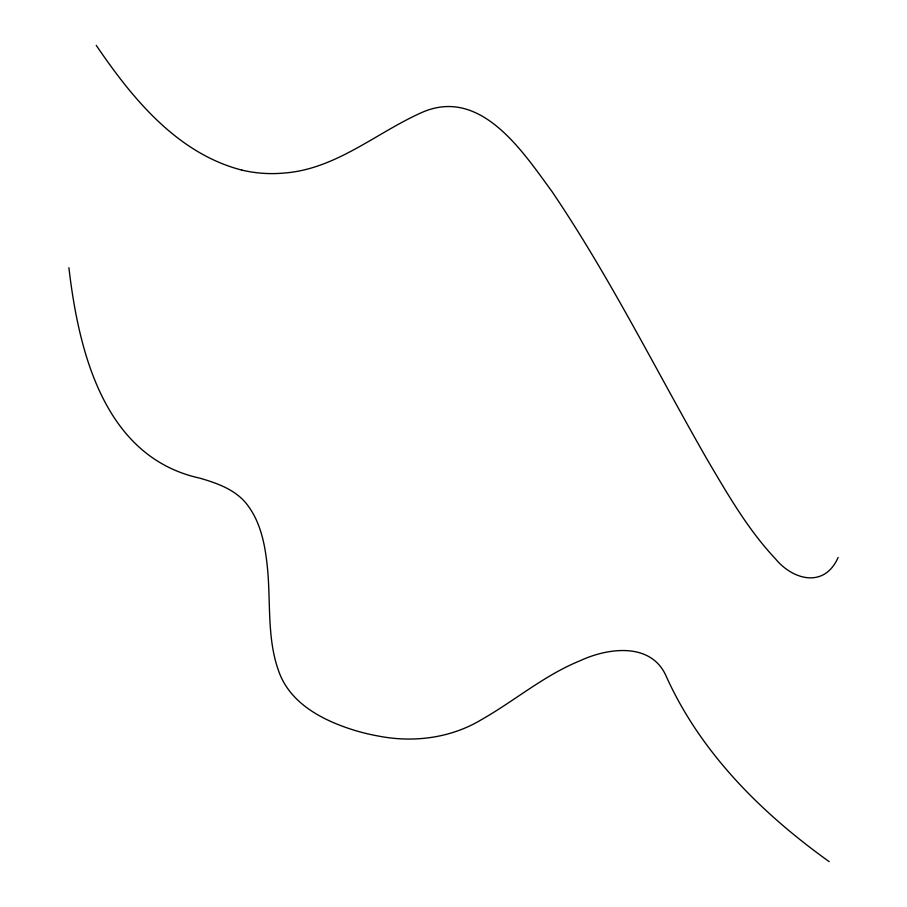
<?xml version="1.0" encoding="UTF-8"?>
<svg xmlns="http://www.w3.org/2000/svg" width="907" height="907" viewBox="0 0 907 907"><rect width="100%" height="100%" fill="white"/><g stroke="black" fill="none" stroke-linecap="round" stroke-linejoin="round"><path stroke-width="1.36" d="M838.102 557.488C824.588 588.235 793.194 580.412 775.372 558.723C748.048 529.711 728.06 494.871 707.891 460.756C656.26 370.85 610.218 277.508 551.989 191.536C522.795 151.764 480.914 86.913 422.367 112.253C376.292 132.603 336.134 169.28 283.834 173.067A131.039 131.039 0 0 1 241.954 170.131M241.954 170.131C177.194 153.51 132.184 98.273 96.244 45.35M829.202 861.65C761.211 812.978 699.739 751.914 665.443 674.581C649.639 641.873 607.089 648.063 579.902 660.829C544.132 675.33 514.62 700.873 481.3 719.75C450.564 738.241 413.218 742.912 378.31 736.031A208.678 208.678 0 0 1 353.481 729.999C323.98 720.725 292.428 704.864 280.014 674.627C266.114 639.764 271.25 601.375 267.123 564.868C264.912 544.166 260.581 522.738 247.951 505.664C236.546 489.939 217.567 483.306 199.653 478.114C104.101 457.083 78.705 351.61 68.898 267.724"/></g></svg>
